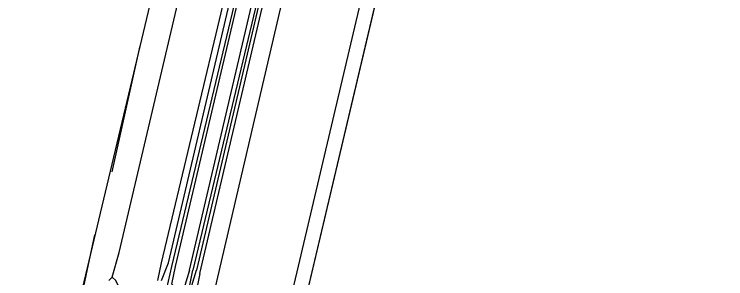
# Model space of a CAD drawing. Header units: feet. Extents: x -84 to 198, y -22 to 181.
# Drawn here: x 104.573 to 107.282, y 33.678 to 34.684 of the extents above; entities that cross this region are included whole.
import ezdxf

# ---------------------------------------------------------------- set-up
doc = ezdxf.new("R2010")
doc.units = ezdxf.units.FT
doc.layers.add('A-LINEA', color=7, linetype='CONTINUOUS')

msp = doc.modelspace()

# ---------------------------------------------------------------- linework, layer by layer
at = {"layer": 'A-LINEA'}
for p, q in [((103.5333, 24.5111), (107.3733, 40.7511)), ((106.4933, 40.6178), (104.7733, 33.3911)), ((107.24, 40.4311), (105.5333, 33.2178)), ((104.9733, 33.7778), (105.72, 36.9511)), ((105.1333, 33.7378), (105.8933, 36.9111)), ((105.16, 33.7378), (105.9067, 36.9111)), ((105.1733, 33.7244), (105.9333, 36.9111)), ((105.1867, 33.7244), (105.9333, 36.8978)), ((106.0933, 36.8711), (105.3467, 33.6844)), ((104.9467, 34.0844), (105.0533, 34.5644)), ((104.7733, 33.3511), (104.88, 33.8444)), ((104.9467, 33.6844), (104.9733, 33.7778)), ((105.12, 33.6711), (105.1333, 33.7378)), ((105.1333, 33.6711), (105.16, 33.7378)), ((105.1333, 33.5511), (105.1733, 33.7244)), ((105.3467, 33.6844), (105.2533, 33.2844))]:
    msp.add_line(p, q, dxfattribs=at)
for points in [[(67.2267, 7.6444), (67.2667, 7.8178), (67.76, 9.9244), (68.1067, 9.9378), (69.9867, 17.8978), (72.5733, 17.2844), (72.7333, 17.9244), (80.72, 16.0444), (83.12, 15.4711), (87.16, 14.5111), (90.12, 27.0044), (94.6533, 25.9244), (94.8133, 26.5778), (97.52, 25.9378), (103.5333, 24.5111), (107.3733, 40.7511), (107.64, 40.6978), (108.9733, 40.3778), (112.68, 39.4978), (119.16, 37.9644), (119.2267, 38.2978), (125.3067, 36.8578)], [(105.24, 33.7111), (106, 36.9511), (106.0133, 36.9511), (106.0267, 36.9511), (105.2533, 33.7111)], [(105.28, 33.6978), (106.04, 36.9378), (106.0267, 36.9511), (105.2667, 33.7111)], [(105.1867, 33.6444), (105.1867, 33.6444), (105.1733, 33.6578), (105.1867, 33.7244)], [(105.24, 33.7111), (105.2, 33.5778), (105.2133, 33.5778), (105.2267, 33.5778), (105.2533, 33.7111)], [(105.28, 33.6978), (105.2533, 33.5644), (105.24, 33.5644), (105.2267, 33.5644), (105.2267, 33.5778), (105.2667, 33.7111)], [(104.9733, 33.6444), (104.96, 33.6711), (104.9467, 33.6844), (104.9333, 33.6711)]]:
    msp.add_lwpolyline(points, dxfattribs=at)

doc.saveas('drawing.dxf')
